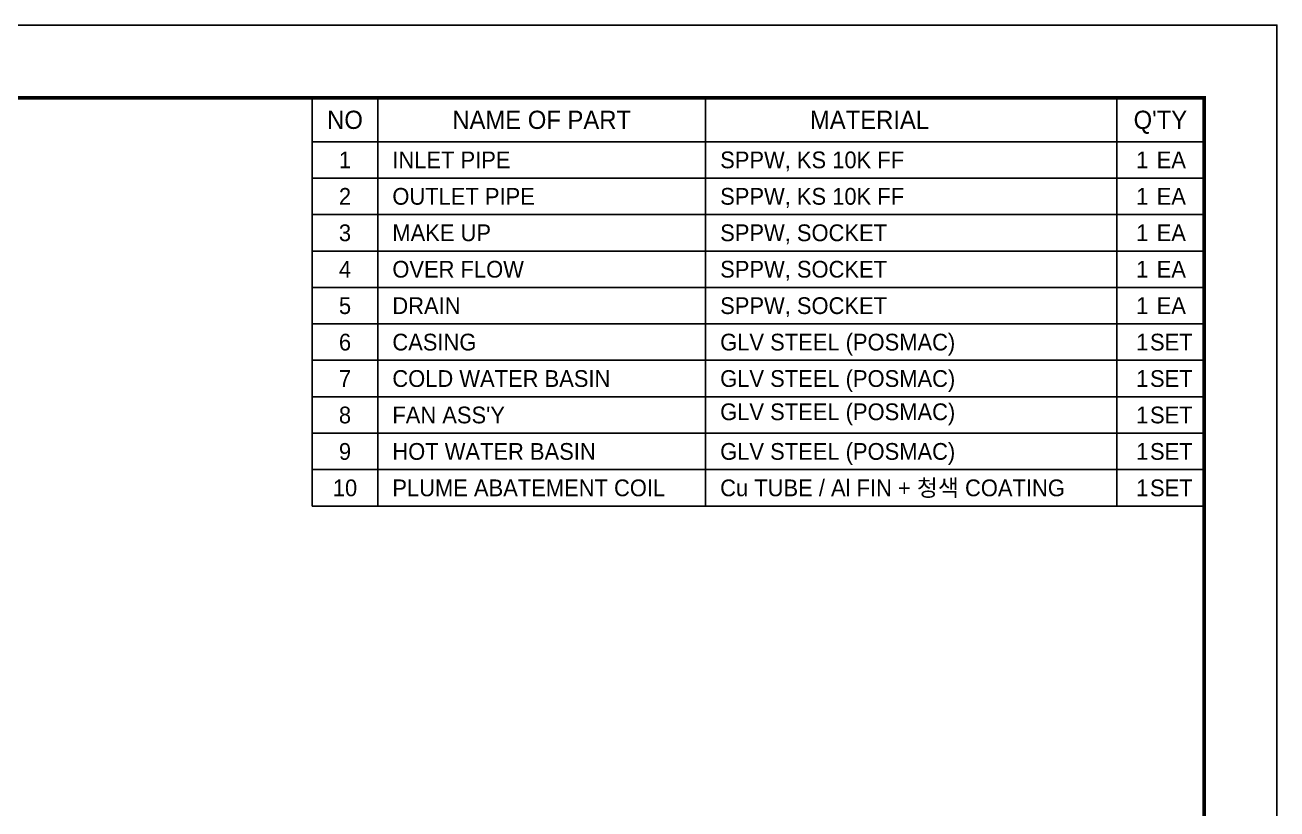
# Model space of a CAD drawing. Header units: millimetres. Extents: x -17070 to 52615, y -291348 to 41600.
# Drawn here: x 40585 to 52615, y 34071 to 41600 of the extents above; entities that cross this region are included whole.
import ezdxf
from ezdxf.enums import TextEntityAlignment as Align

# ---------------------------------------------------------------- set-up
doc = ezdxf.new("R2010")
doc.units = ezdxf.units.MM
for name, color, linetype in [('냉각탑_box', 1, 'Continuous'), ('냉각탑_form', 1, 'Continuous'), ('냉각탑_text', 3, 'Continuous')]:
    doc.layers.add(name, color=color, linetype=linetype)
doc.styles.add('돋움', font='Dotum.ttf')

msp = doc.modelspace()

# ---------------------------------------------------------------- linework, layer by layer
at = {"layer": 'Defpoints'}
msp.add_lwpolyline([(23208.1, 41599.8), (52615.3, 41599.8), (52615.3, 20804.7), (23208.1, 20804.7)], close=True, dxfattribs=at)
at = {"layer": '냉각탑_box'}
for p, q in [((43345.1, 36979.7), (43345.1, 40899.7)), ((43345.1, 40899.7), (51915.1, 40899.7)), ((43975.1, 40899.7), (43975.1, 36979.7)), ((47125.1, 40899.7), (47125.1, 36979.7)), ((51075.1, 40899.7), (51075.1, 36979.7)), ((51915.1, 40899.7), (51915.1, 37329.7)), ((43345.1, 40479.7), (51915.1, 40479.7)), ((43345.1, 40129.7), (51915.1, 40129.7)), ((43345.1, 39779.7), (51915.1, 39779.7)), ((43345.1, 39429.7), (51915.1, 39429.7)), ((43345.1, 39079.7), (51915.1, 39079.7)), ((43345.1, 38729.7), (51915.1, 38729.7)), ((43345.1, 38379.7), (51915.1, 38379.7)), ((43345.1, 38029.7), (51915.1, 38029.7)), ((43345.1, 37679.7), (51915.1, 37679.7)), ((51915.1, 37329.7), (43345.1, 37329.7)), ((43345.1, 36979.7), (51915.1, 36979.7))]:
    msp.add_line(p, q, dxfattribs=at)
at = {"layer": '냉각탑_form', "const_width": 35}
msp.add_lwpolyline([(23908.3, 40899.7), (23908.3, 21504.9), (51915.1, 21504.9), (51915.1, 40899.7)], close=True, dxfattribs=at)

# ---------------------------------------------------------------- texts
at = {"layer": '냉각탑_text', "style": '돋움'}
for s, height, p in [('NO', 175, (43660.1, 40689.7)), ('NAME OF PART', 175, (45550.1, 40689.7)), ('MATERIAL', 175, (48700.1, 40689.7)), ("Q'TY", 175, (51495.1, 40689.7)), ('1', 161, (43660.1, 40304.7)), ('1', 161, (51320.1, 40304.7)), ('EA', 161, (51600.1, 40304.7)), ('2', 161, (43660.1, 39954.7)), ('1', 161, (51320.1, 39954.7)), ('EA', 161, (51600.1, 39954.7)), ('3', 161, (43660.1, 39604.7)), ('1', 161, (51320.1, 39604.7)), ('EA', 161, (51600.1, 39604.7)), ('4', 161, (43660.1, 39254.7)), ('1', 161, (51320.1, 39254.7)), ('EA', 161, (51600.1, 39254.7)), ('5', 161, (43660.1, 38904.7)), ('1', 161, (51320.1, 38904.7)), ('EA', 161, (51600.1, 38904.7)), ('6', 161, (43660.1, 38554.7)), ('1', 161, (51320.1, 38554.7)), ('SET', 161, (51600.1, 38554.7)), ('7', 161, (43660.1, 38204.7)), ('1', 161, (51320.1, 38204.7)), ('SET', 161, (51600.1, 38204.7)), ('8', 161, (43660.1, 37854.7)), ('1', 161, (51320.1, 37854.7)), ('SET', 161, (51600.1, 37854.7)), ('9', 161, (43660.1, 37504.7)), ('1', 161, (51320.1, 37504.7)), ('SET', 161, (51600.1, 37504.7)), ('10', 161, (43660.1, 37154.7)), ('1', 161, (51320.1, 37154.7)), ('SET', 161, (51600.1, 37154.7))]:
    msp.add_text(s, height=height, dxfattribs=at).set_placement(p, align=Align.MIDDLE_CENTER)
for s, p in [('INLET PIPE', (44115.1, 40304.7)), ('SPPW, KS 10K FF', (47265.1, 40304.7)), ('OUTLET PIPE', (44115.1, 39954.7)), ('SPPW, KS 10K FF', (47265.1, 39954.7)), ('MAKE UP', (44115.1, 39604.7)), ('SPPW, SOCKET', (47265.1, 39604.7)), ('OVER FLOW', (44115.1, 39254.7)), ('SPPW, SOCKET', (47265.1, 39254.7)), ('DRAIN', (44115.1, 38904.7)), ('SPPW, SOCKET', (47265.1, 38904.7)), ('CASING', (44115.1, 38554.7)), ('GLV STEEL (POSMAC)', (47265.1, 38554.7)), ('COLD WATER BASIN', (44115.1, 38204.7)), ('GLV STEEL (POSMAC)', (47265.1, 38204.7)), ("FAN ASS'Y", (44115.1, 37854.7)), ('GLV STEEL (POSMAC)', (47265.1, 37885.5)), ('HOT WATER BASIN', (44115.1, 37504.7)), ('GLV STEEL (POSMAC)', (47265.1, 37504.7)), ('PLUME ABATEMENT COIL', (44115.1, 37154.7)), ('Cu TUBE / Al FIN + 청색 COATING', (47265.1, 37154.7))]:
    msp.add_text(s, height=161, dxfattribs=at).set_placement(p, align=Align.MIDDLE_LEFT)

doc.saveas('drawing.dxf')
